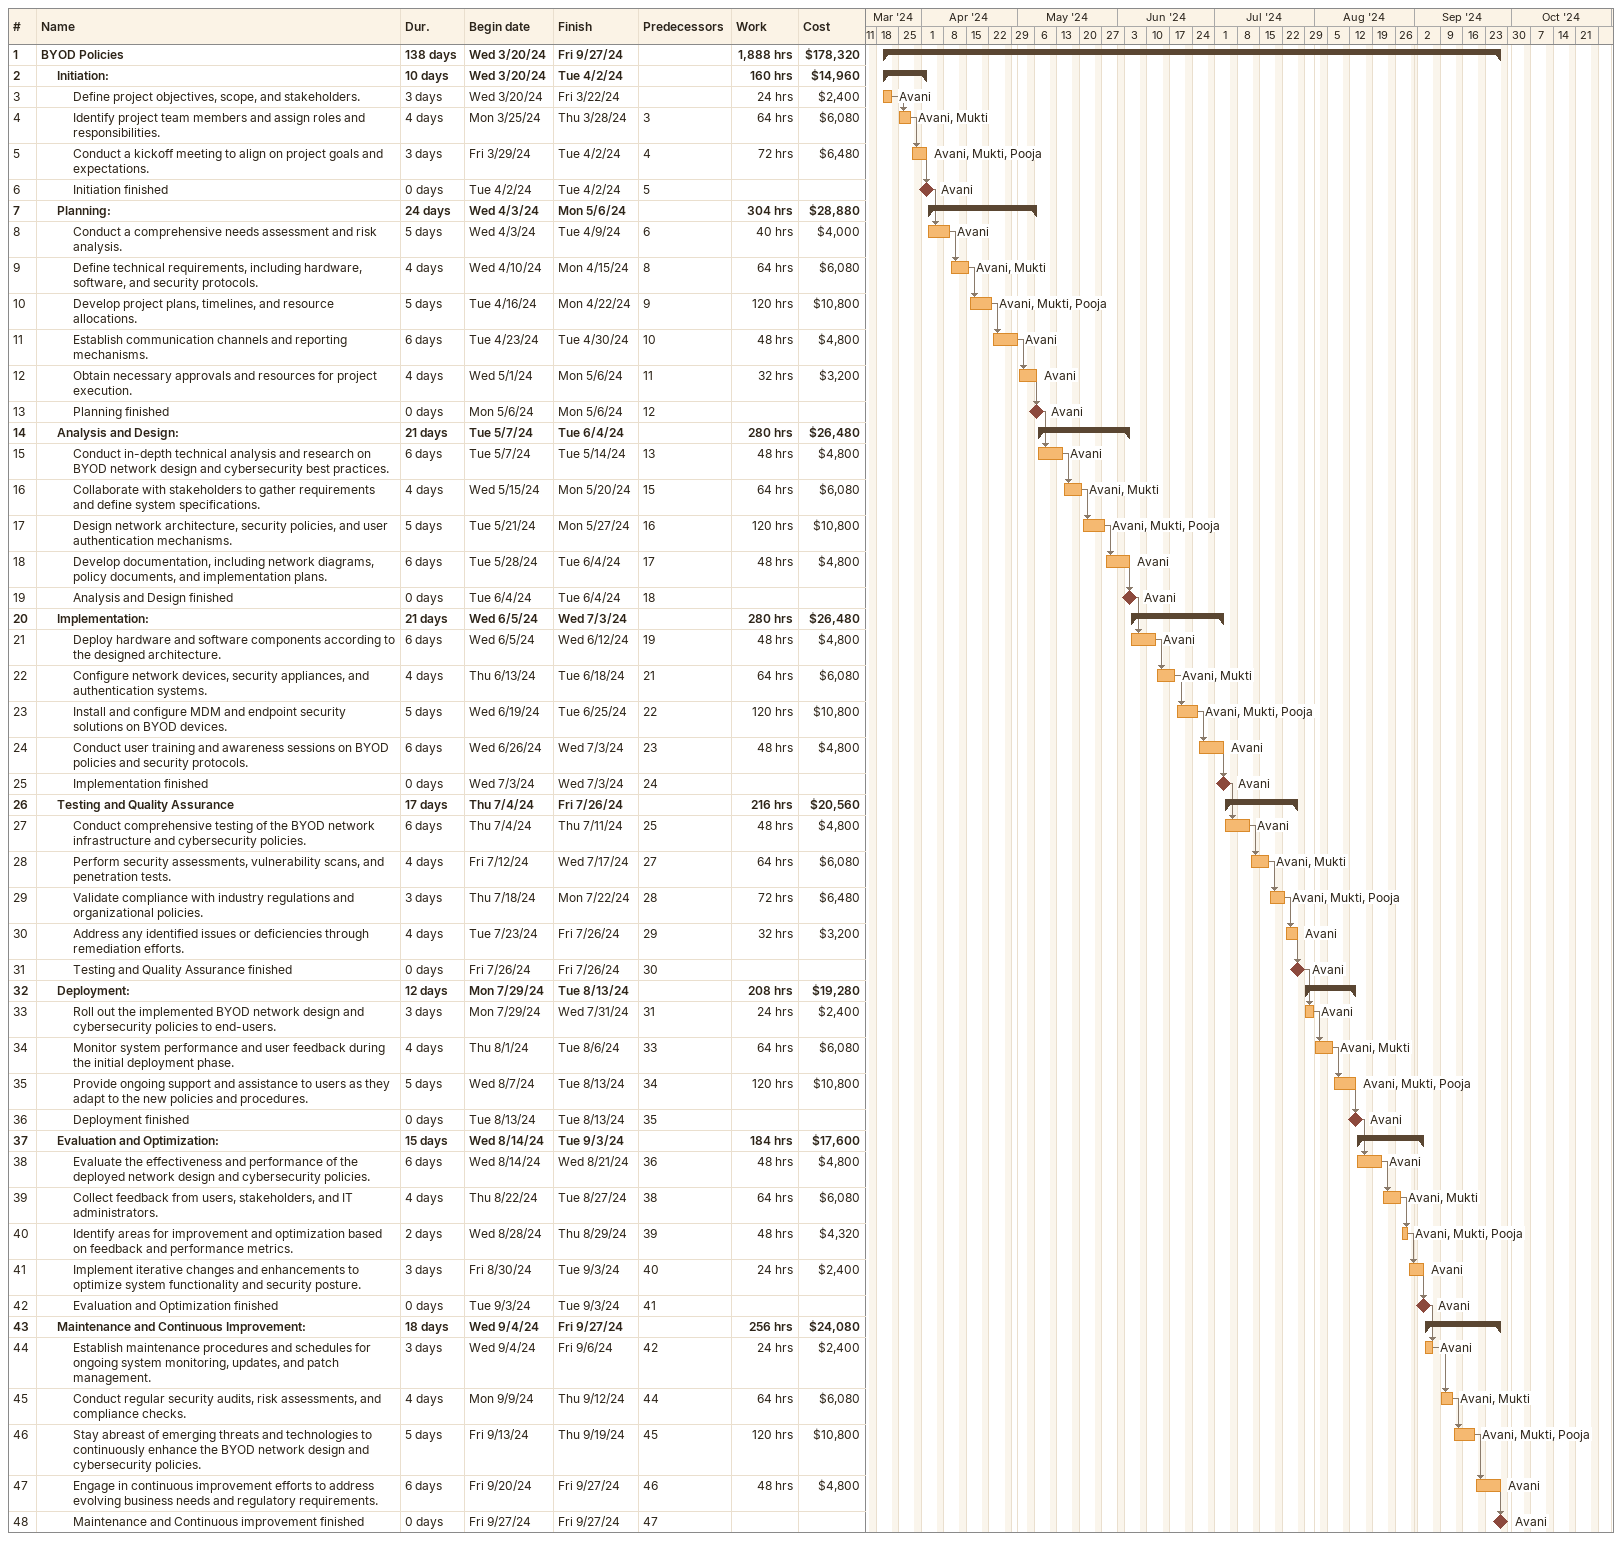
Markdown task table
| ID | Level | Task | Duration | Start | Finish | Predecessors | Resources | Work (h) | Cost ($) |
|---|---|---|---|---|---|---|---|---|---|
| 1 | 1 | **BYOD Policies** | 138d | 2024-03-20 | 2024-09-27 |  |  | 1888 | 178320 |
| 2 | 2 | **Initiation:** | 10d | 2024-03-20 | 2024-04-02 |  |  | 160 | 14960 |
| 3 | 3 | Define project objectives, scope, and stakeholders. | 3d | 2024-03-20 | 2024-03-22 |  | Avani | 24 | 2400 |
| 4 | 3 | Identify project team members and assign roles and responsibilities. | 4d | 2024-03-25 | 2024-03-28 | 3 | Avani, Mukti | 64 | 6080 |
| 5 | 3 | Conduct a kickoff meeting to align on project goals and expectations. | 3d | 2024-03-29 | 2024-04-02 | 4 | Avani, Mukti, Pooja | 72 | 6480 |
| 6 | 3 | Initiation finished | 0d | 2024-04-02 | 2024-04-02 | 5 | Avani |  |  |
| 7 | 2 | **Planning:** | 24d | 2024-04-03 | 2024-05-06 |  |  | 304 | 28880 |
| 8 | 3 | Conduct a comprehensive needs assessment and risk analysis. | 5d | 2024-04-03 | 2024-04-09 | 6 | Avani | 40 | 4000 |
| 9 | 3 | Define technical requirements, including hardware, software, and security protocols. | 4d | 2024-04-10 | 2024-04-15 | 8 | Avani, Mukti | 64 | 6080 |
| 10 | 3 | Develop project plans, timelines, and resource allocations. | 5d | 2024-04-16 | 2024-04-22 | 9 | Avani, Mukti, Pooja | 120 | 10800 |
| 11 | 3 | Establish communication channels and reporting mechanisms. | 6d | 2024-04-23 | 2024-04-30 | 10 | Avani | 48 | 4800 |
| 12 | 3 | Obtain necessary approvals and resources for project execution. | 4d | 2024-05-01 | 2024-05-06 | 11 | Avani | 32 | 3200 |
| 13 | 3 | Planning finished | 0d | 2024-05-06 | 2024-05-06 | 12 | Avani |  |  |
| 14 | 2 | **Analysis and Design:** | 21d | 2024-05-07 | 2024-06-04 |  |  | 280 | 26480 |
| 15 | 3 | Conduct in-depth technical analysis and research on BYOD network design and cybersecurity best practices. | 6d | 2024-05-07 | 2024-05-14 | 13 | Avani | 48 | 4800 |
| 16 | 3 | Collaborate with stakeholders to gather requirements and define system specifications. | 4d | 2024-05-15 | 2024-05-20 | 15 | Avani, Mukti | 64 | 6080 |
| 17 | 3 | Design network architecture, security policies, and user authentication mechanisms. | 5d | 2024-05-21 | 2024-05-27 | 16 | Avani, Mukti, Pooja | 120 | 10800 |
| 18 | 3 | Develop documentation, including network diagrams, policy documents, and implementation plans. | 6d | 2024-05-28 | 2024-06-04 | 17 | Avani | 48 | 4800 |
| 19 | 3 | Analysis and Design finished | 0d | 2024-06-04 | 2024-06-04 | 18 | Avani |  |  |
| 20 | 2 | **Implementation:** | 21d | 2024-06-05 | 2024-07-03 |  |  | 280 | 26480 |
| 21 | 3 | Deploy hardware and software components according to the designed architecture. | 6d | 2024-06-05 | 2024-06-12 | 19 | Avani | 48 | 4800 |
| 22 | 3 | Configure network devices, security appliances, and authentication systems. | 4d | 2024-06-13 | 2024-06-18 | 21 | Avani, Mukti | 64 | 6080 |
| 23 | 3 | Install and configure MDM and endpoint security solutions on BYOD devices. | 5d | 2024-06-19 | 2024-06-25 | 22 | Avani, Mukti, Pooja | 120 | 10800 |
| 24 | 3 | Conduct user training and awareness sessions on BYOD policies and security protocols. | 6d | 2024-06-26 | 2024-07-03 | 23 | Avani | 48 | 4800 |
| 25 | 3 | Implementation finished | 0d | 2024-07-03 | 2024-07-03 | 24 | Avani |  |  |
| 26 | 2 | **Testing and Quality Assurance** | 17d | 2024-07-04 | 2024-07-26 |  |  | 216 | 20560 |
| 27 | 3 | Conduct comprehensive testing of the BYOD network infrastructure and cybersecurity policies. | 6d | 2024-07-04 | 2024-07-11 | 25 | Avani | 48 | 4800 |
| 28 | 3 | Perform security assessments, vulnerability scans, and penetration tests. | 4d | 2024-07-12 | 2024-07-17 | 27 | Avani, Mukti | 64 | 6080 |
| 29 | 3 | Validate compliance with industry regulations and organizational policies. | 3d | 2024-07-18 | 2024-07-22 | 28 | Avani, Mukti, Pooja | 72 | 6480 |
| 30 | 3 | Address any identified issues or deficiencies through remediation efforts. | 4d | 2024-07-23 | 2024-07-26 | 29 | Avani | 32 | 3200 |
| 31 | 3 | Testing and Quality Assurance finished | 0d | 2024-07-26 | 2024-07-26 | 30 | Avani |  |  |
| 32 | 2 | **Deployment:** | 12d | 2024-07-29 | 2024-08-13 |  |  | 208 | 19280 |
| 33 | 3 | Roll out the implemented BYOD network design and cybersecurity policies to end-users. | 3d | 2024-07-29 | 2024-07-31 | 31 | Avani | 24 | 2400 |
| 34 | 3 | Monitor system performance and user feedback during the initial deployment phase. | 4d | 2024-08-01 | 2024-08-06 | 33 | Avani, Mukti | 64 | 6080 |
| 35 | 3 | Provide ongoing support and assistance to users as they adapt to the new policies and procedures. | 5d | 2024-08-07 | 2024-08-13 | 34 | Avani, Mukti, Pooja | 120 | 10800 |
| 36 | 3 | Deployment finished | 0d | 2024-08-13 | 2024-08-13 | 35 | Avani |  |  |
| 37 | 2 | **Evaluation and Optimization:** | 15d | 2024-08-14 | 2024-09-03 |  |  | 184 | 17600 |
| 38 | 3 | Evaluate the effectiveness and performance of the deployed network design and cybersecurity policies. | 6d | 2024-08-14 | 2024-08-21 | 36 | Avani | 48 | 4800 |
| 39 | 3 | Collect feedback from users, stakeholders, and IT administrators. | 4d | 2024-08-22 | 2024-08-27 | 38 | Avani, Mukti | 64 | 6080 |
| 40 | 3 | Identify areas for improvement and optimization based on feedback and performance metrics. | 2d | 2024-08-28 | 2024-08-29 | 39 | Avani, Mukti, Pooja | 48 | 4320 |
| 41 | 3 | Implement iterative changes and enhancements to optimize system functionality and security posture. | 3d | 2024-08-30 | 2024-09-03 | 40 | Avani | 24 | 2400 |
| 42 | 3 | Evaluation and Optimization finished | 0d | 2024-09-03 | 2024-09-03 | 41 | Avani |  |  |
| 43 | 2 | **Maintenance and Continuous Improvement:** | 18d | 2024-09-04 | 2024-09-27 |  |  | 256 | 24080 |
| 44 | 3 | Establish maintenance procedures and schedules for ongoing system monitoring, updates, and patch management. | 3d | 2024-09-04 | 2024-09-06 | 42 | Avani | 24 | 2400 |
| 45 | 3 | Conduct regular security audits, risk assessments, and compliance checks. | 4d | 2024-09-09 | 2024-09-12 | 44 | Avani, Mukti | 64 | 6080 |
| 46 | 3 | Stay abreast of emerging threats and technologies to continuously enhance the BYOD network design and cybersecurity policies. | 5d | 2024-09-13 | 2024-09-19 | 45 | Avani, Mukti, Pooja | 120 | 10800 |
| 47 | 3 | Engage in continuous improvement efforts to address evolving business needs and regulatory requirements. | 6d | 2024-09-20 | 2024-09-27 | 46 | Avani | 48 | 4800 |
| 48 | 3 | Maintenance and Continuous improvement finished | 0d | 2024-09-27 | 2024-09-27 | 47 | Avani |  |  |
